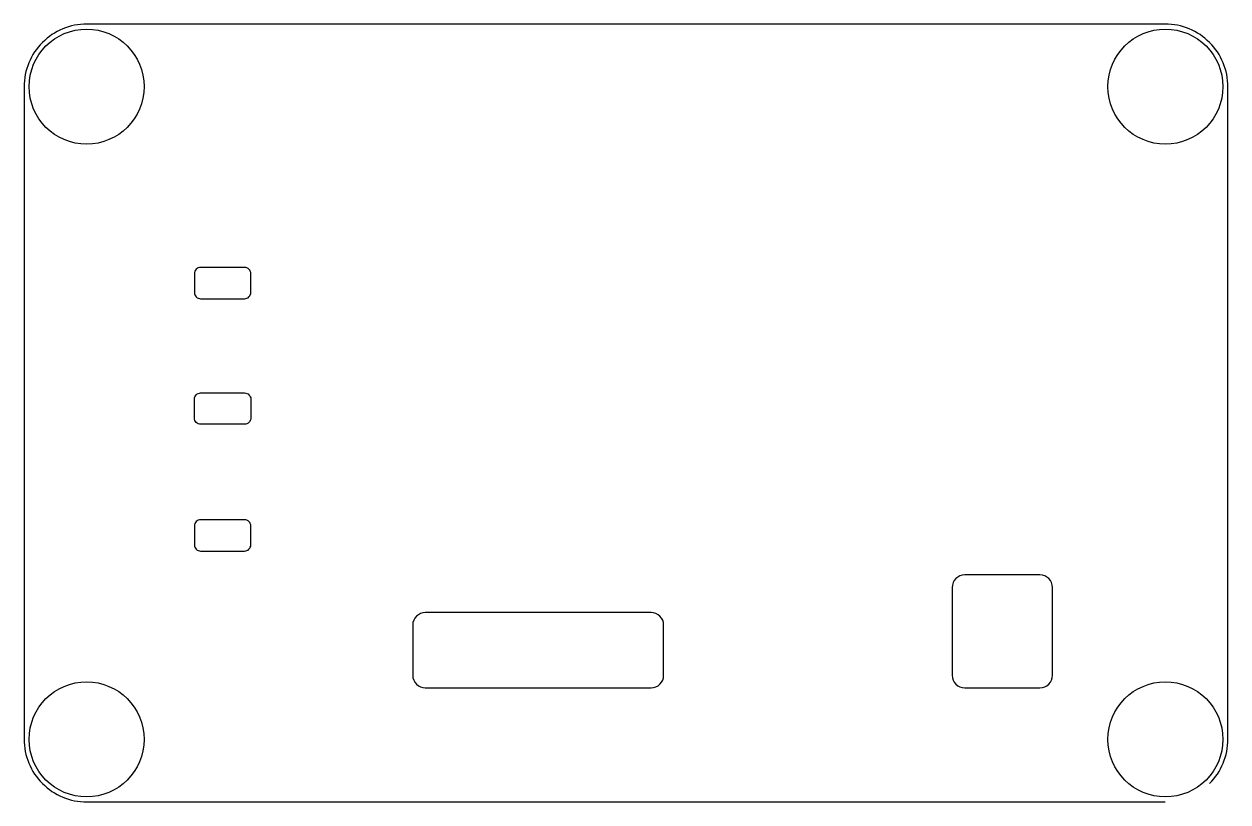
# Model space of a CAD drawing. Header units: millimetres. Extents: x -93 to 3, y -59.1 to 2.9.
import ezdxf

# ---------------------------------------------------------------- set-up
doc = ezdxf.new("R2010")
doc.units = ezdxf.units.MM
doc.layers.get('0').update_dxf_attribs({"linetype": 'CONTINUOUS'})

msp = doc.modelspace()

# ---------------------------------------------------------------- linework, layer by layer
for p, q in [((-2.013, 2.885), (-87.987, 2.885)), ((-92.985, -2.113), (-92.985, -54.087)), ((2.985, -54.087), (2.985, -2.113)), ((-87.987, -59.085), (-2.013, -59.085))]:
    msp.add_line(p, q)
for points in [[(-78.91, -19), (-75.41, -19, 0.414214), (-74.91, -18.5), (-74.91, -17, 0.414214), (-75.41, -16.5), (-78.91, -16.5, 0.414214), (-79.41, -17), (-79.41, -18.5, 0.414214)], [(-78.91, -29, -0.414214), (-79.41, -28.5), (-79.41, -27, -0.414214), (-78.91, -26.5), (-75.41, -26.5, -0.414214), (-74.91, -27), (-74.91, -28.5, -0.414214), (-75.41, -29)], [(-78.91, -39.1), (-75.41, -39.1, 0.414214), (-74.91, -38.6), (-74.91, -37.1, 0.414214), (-75.41, -36.6), (-78.91, -36.6, 0.414214), (-79.41, -37.1), (-79.41, -38.6, 0.414214)], [(-18, -50), (-12, -50, 0.414214), (-11, -49), (-11, -42, 0.414214), (-12, -41), (-18, -41, 0.414214), (-19, -42), (-19, -49, 0.414214)], [(-61, -50), (-43, -50, 0.414214), (-42, -49), (-42, -45, 0.414214), (-43, -44), (-61, -44, 0.414214), (-62, -45), (-62, -49, 0.414214)]]:
    msp.add_lwpolyline(points, format="xyb", close=True)
for centre in [(-88, -2.1), (-2, -2.1), (-88, -54.1), (-2, -54.1)]:
    msp.add_circle(centre, 4.583)
for points, knots in [([(-87.987, 2.885), (-88.641, 2.885), (-89.295, 2.755), (-90.504, 2.254), (-91.058, 1.884), (-91.521, 1.421)], [5.4981298, 5.4981298, 5.4981298, 5.4981298, 5.8906575, 5.8906575, 6.2831853, 6.2831853, 6.2831853, 6.2831853]), ([(1.521, 1.421), (1.058, 1.884), (0.504, 2.254), (-0.705, 2.755), (-1.359, 2.885), (-2.013, 2.885)], [0, 0, 0, 0, 0.3925278, 0.3925278, 0.7850555, 0.7850555, 0.7850555, 0.7850555]), ([(-91.521, 1.421), (-91.984, 0.958), (-92.354, 0.404), (-92.855, -0.805), (-92.985, -1.459), (-92.985, -2.113)], [0, 0, 0, 0, 0.3925278, 0.3925278, 0.7850555, 0.7850555, 0.7850555, 0.7850555]), ([(2.985, -2.113), (2.985, -1.459), (2.855, -0.805), (2.354, 0.404), (1.984, 0.958), (1.521, 1.421)], [5.4981298, 5.4981298, 5.4981298, 5.4981298, 5.8906575, 5.8906575, 6.2831853, 6.2831853, 6.2831853, 6.2831853]), ([(-92.985, -54.087), (-92.985, -54.741), (-92.855, -55.395), (-92.354, -56.604), (-91.984, -57.158), (-91.521, -57.621)], [5.4981298, 5.4981298, 5.4981298, 5.4981298, 5.8906575, 5.8906575, 6.2831853, 6.2831853, 6.2831853, 6.2831853]), ([(1.521, -57.621), (1.984, -57.158), (2.354, -56.604), (2.855, -55.395), (2.985, -54.741), (2.985, -54.087)], [0, 0, 0, 0, 0.3925278, 0.3925278, 0.7850555, 0.7850555, 0.7850555, 0.7850555]), ([(-91.521, -57.621), (-91.058, -58.084), (-90.504, -58.454), (-89.295, -58.955), (-88.641, -59.085), (-87.987, -59.085)], [0, 0, 0, 0, 0.3925278, 0.3925278, 0.7850555, 0.7850555, 0.7850555, 0.7850555])]:
    msp.add_open_spline(points, degree=3, knots=knots)

doc.saveas('drawing.dxf')
